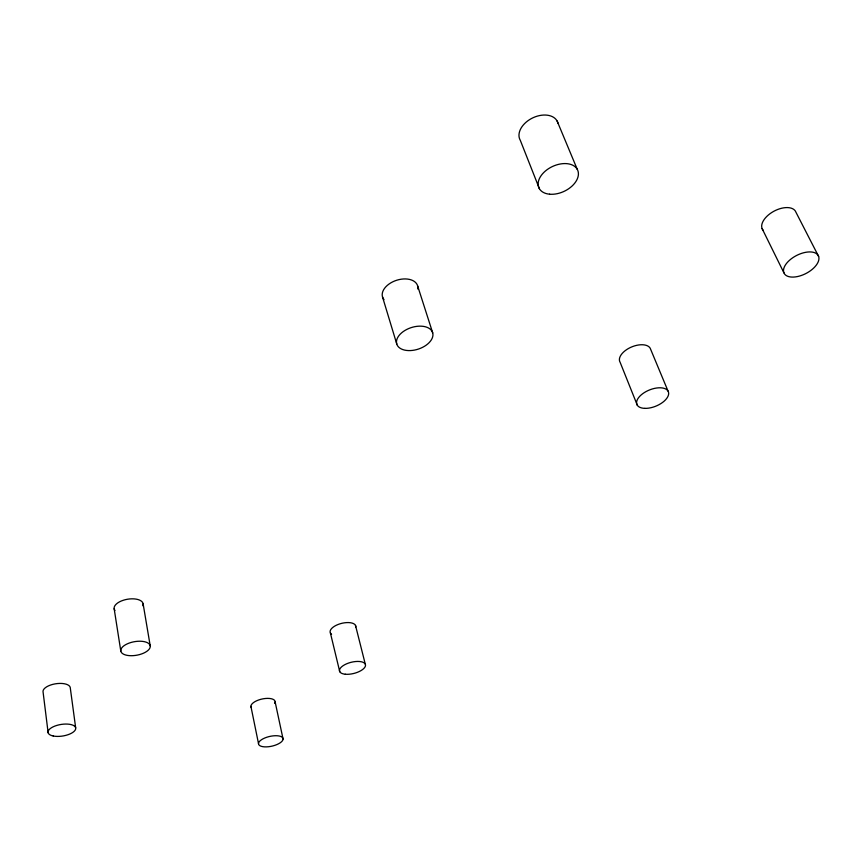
<?xml version="1.0" encoding="UTF-8"?>
<svg xmlns="http://www.w3.org/2000/svg" width="862" height="862" viewBox="0 0 862 862"><rect width="100%" height="100%" fill="white"/><g stroke="black" fill="none" stroke-linecap="round" stroke-linejoin="round"><path stroke-width="1.29" d="M818.609 256.391A19.212 10.15 -27.1 0 0 789.56 260.227A19.212 10.15 -27.1 0 0 795.507 276.896A19.212 10.15 -27.1 0 0 818.609 256.391L795.938 212.235A18.824 10.419 -28 0 0 773.785 211.298A18.824 10.419 -28 0 0 763.042 230.154M762.105 228.602L783.914 272.812M557.121 121.025L577.271 169.351M668.028 391.068L650.185 348.205A16.637 8.965 -22.7 0 0 630.413 347.494A16.637 8.965 -22.7 0 0 620.144 362.352L637.309 405.226M539.44 188.789L520.314 140.355A20.796 13.986 -26 0 1 533.319 117.609A20.796 13.986 -26 0 1 558.016 123.298M417.661 285.968L432.713 332.915A18.813 11.314 -17.9 0 1 408.276 350.575A18.813 11.314 -17.9 0 1 403.157 331.633A18.813 11.314 -17.9 0 1 432.713 332.915M382.512 296.948L396.789 344.067M355.51 625.435L365.262 664.085M330.405 632.988L339.757 671.724M275.14 701.927L283.07 739.046A12.531 4.978 -12.7 0 1 264.526 746.858A12.531 4.978 -12.7 0 1 264.774 738.001A12.531 4.978 -12.7 0 1 283.07 739.046M250.907 706.344L258.514 743.637M143.124 603.863L150.236 645.983A14.934 6.864 -10.1 0 1 128.966 655.605A14.934 6.864 -10.1 0 1 127.328 643.828A14.934 6.864 -10.1 0 1 150.236 645.983M114.161 608.734L120.799 651.079M75.662 727.787L70.221 687.413A13.781 6.056 -8.8 0 0 55.071 683.878A13.781 6.056 -8.8 0 0 43.1 692.197L48.132 732.775M331.568 634.249A13.167 5.948 -14.1 0 1 340.188 623.754A13.167 5.948 -14.1 0 1 355.769 626.976M251.348 707.627A12.359 5.172 -12.6 0 1 263.018 698.823A12.359 5.172 -12.6 0 1 274.709 703.37M383.999 299.62A18.414 11.594 -18.1 0 1 396.822 280.204A18.414 11.594 -18.1 0 1 417.854 289.05M114.969 610.458A14.686 7.101 -9.7 0 1 127.522 599.23A14.686 7.101 -9.7 0 1 142.887 605.76M644.905 408.372A16.96 8.706 -22.2 0 0 668.664 393.266A16.96 8.706 -22.2 0 0 644.291 392.609A16.96 8.706 -22.2 0 0 644.905 408.372M345.306 674.235A13.372 5.743 -14.1 0 0 365.51 665.572A13.372 5.743 -14.1 0 0 346.653 663.794A13.372 5.743 -14.1 0 0 345.306 674.235M549.557 194.198A21.291 13.717 -25.1 0 0 578.359 172.788A21.291 13.717 -25.1 0 0 546.907 169.814A21.291 13.717 -25.1 0 0 549.557 194.198M53.175 735.986A13.997 5.84 -9.2 0 0 75.565 729.338A13.997 5.84 -9.2 0 0 56.914 725.384A13.997 5.84 -9.2 0 0 53.175 735.986"/></g></svg>
